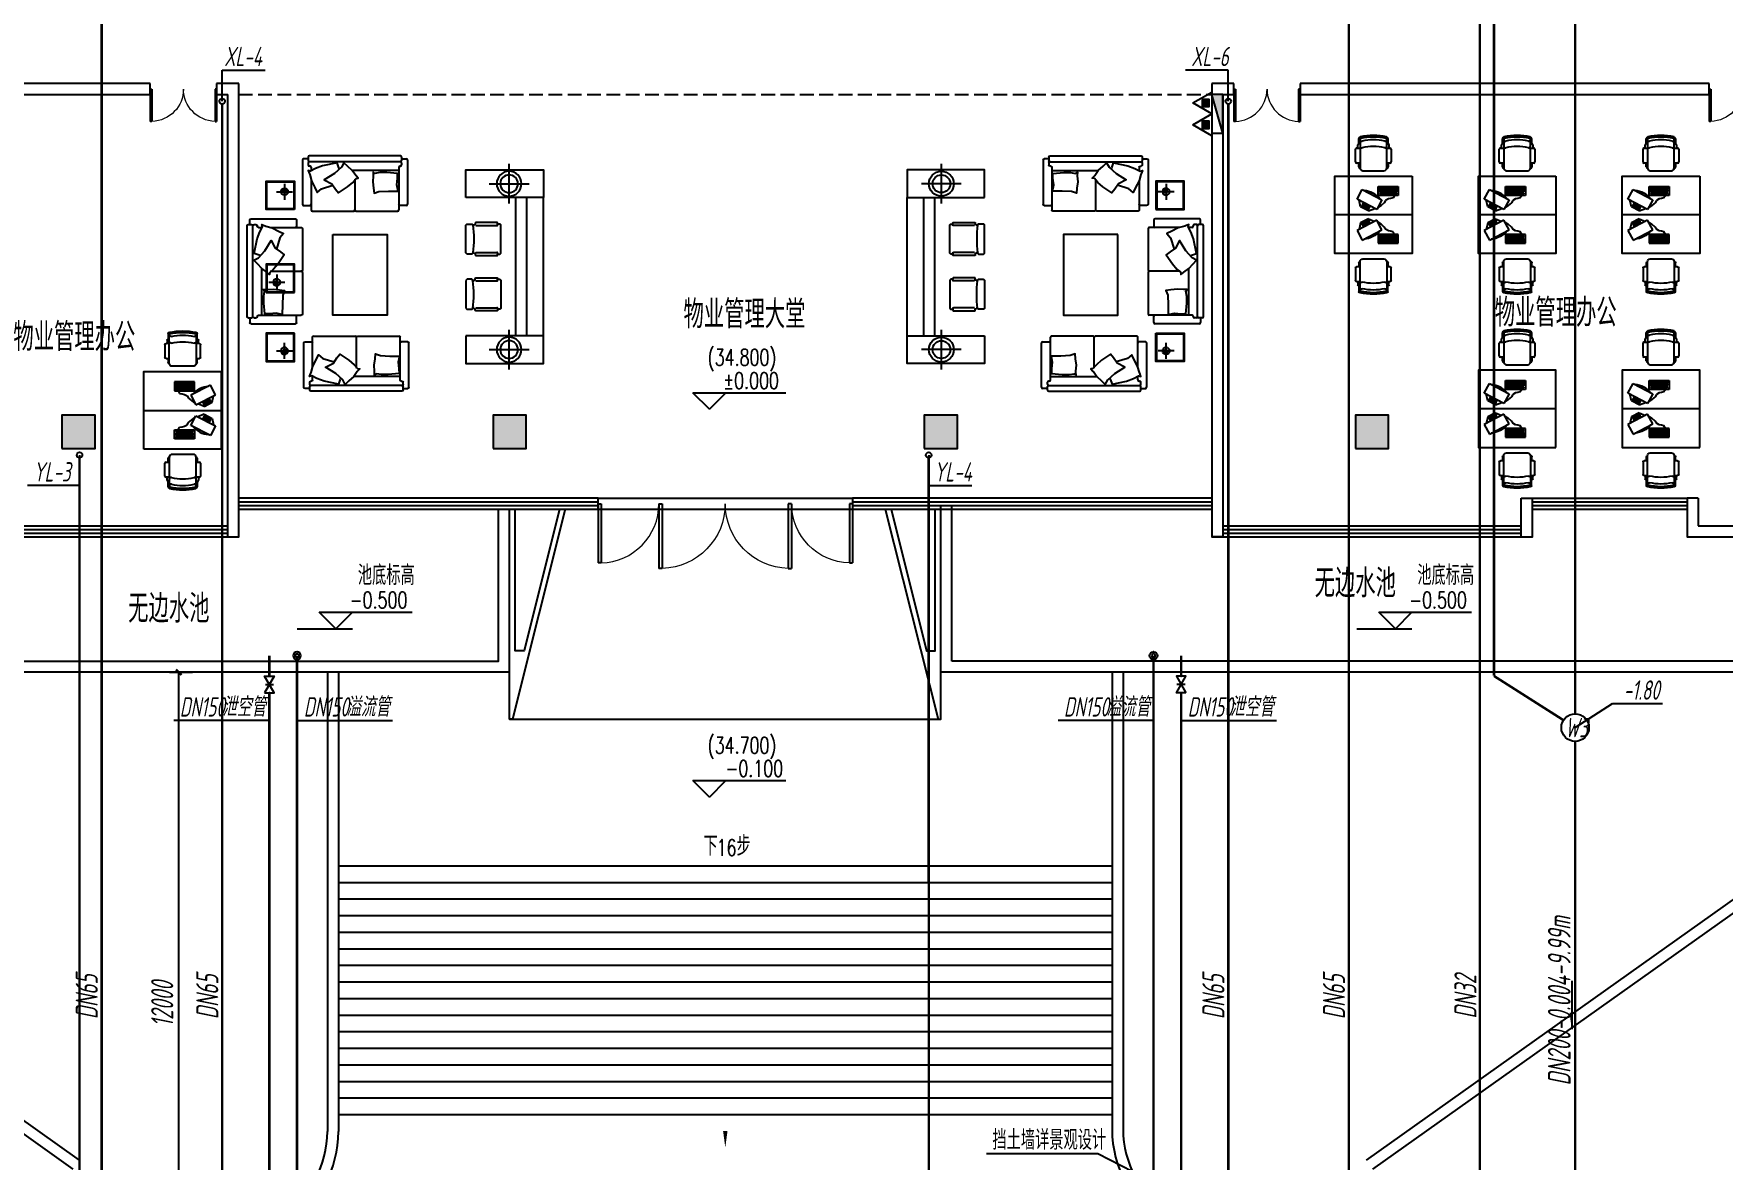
# Model space of a CAD drawing. Header units: millimetres. Extents: x 431368 to 504968, y -86454 to -30681.
# Drawn here: x 458347 to 488907, y -74543 to -54168 of the extents above; entities that cross this region are included whole.
import ezdxf

# ---------------------------------------------------------------- set-up
doc = ezdxf.new("R2010")
doc.units = ezdxf.units.MM
doc.header["$LTSCALE"] = 1000
doc.header["$MEASUREMENT"] = 0
doc.linetypes.add('DASH', pattern=[0.35, 0.25, -0.1])
doc.layers.get('0').update_dxf_attribs({"linetype": 'CONTINUOUS'})
doc.layers.get('Defpoints').update_dxf_attribs({"linetype": 'CONTINUOUS'})
for name, color, linetype in [('A-FURN', 251, 'CONTINUOUS'), ('A-ROOM-IDEN', 31, 'CONTINUOUS'), ('COLUMN', 9, 'CONTINUOUS'), ('CURTWALL', 4, 'CONTINUOUS'), ('DIM_ELEV', 3, 'CONTINUOUS'), ('DIM_LEAD', 3, 'CONTINUOUS'), ('DIM_SYMB', 3, 'CONTINUOUS'), ('EQUIP_消火栓', 7, 'CONTINUOUS'), ('EQUIP_灭火器', 7, 'CONTINUOUS'), ('PIPE-污水', 2, 'DASH'), ('PIPE-消防', 1, 'TG_X'), ('PIPE-给水', 3, 'TG_J'), ('PIPE-雨水', 4, 'TG_Y'), ('PUB_HATCH', 8, 'CONTINUOUS'), ('PUB_TEXT', 7, 'CONTINUOUS'), ('ROAD', 8, 'CONTINUOUS'), ('S_E_STAIR', 4, 'CONTINUOUS'), ('STAIR', 2, 'CONTINUOUS'), ('TEXT_污水', 7, 'CONTINUOUS'), ('TWT_DIM', 3, 'CONTINUOUS'), ('TWT_LEAD', 3, 'CONTINUOUS'), ('TWT_SYMB', 3, 'CONTINUOUS'), ('TWT_TEXT', 7, 'CONTINUOUS'), ('VALVE_污水', 7, 'CONTINUOUS'), ('VALVE_雨水', 7, 'CONTINUOUS'), ('VPIPE-消防', 1, 'TG_X'), ('VPIPE-雨水', 4, 'TG_Y'), ('WALL', 9, 'CONTINUOUS'), ('WELL_污水', 2, 'CONTINUOUS'), ('WINDOW', 4, 'CONTINUOUS'), ('填充', 8, 'CONTINUOUS'), ('看线', 254, 'CONTINUOUS')]:
    doc.layers.add(name, color=color, linetype=linetype)
doc.styles.add('_TCH_DIM', font='SIMPLEX', dxfattribs={"bigfont": 'GBCBIG'})
doc.styles.add('_TCH_LABEL', font='COMPLEX', dxfattribs={"bigfont": 'GBCBIG'})
doc.styles.add('FS-TEXT', font='gbeitc.shx', dxfattribs={"width": 0.75, "height": 600, "bigfont": 'hztxt.shx'})
doc.styles.add('FS-TEXT_T3', font='gbeitc.shx', dxfattribs={"width": 0.75, "bigfont": 'hztxt.shx'})
doc.styles.get("Standard").update_dxf_attribs({"font": 'GBENOR', "bigfont": 'GBCBIG'})
doc.styles.add('TG_LINETYPE', font='SIMPLEX', dxfattribs={"width": 0.8, "height": 3, "bigfont": 'HZTXT'})
doc.linetypes.add('TG_J', pattern='A,2,-0.3,["J",TG_LINETYPE,S=0.1,R=0,X=-0.23,Y=-0.15],0', length=2.3)
doc.linetypes.add('TG_X', pattern='A,2,-0.3,["X",TG_LINETYPE,S=0.1,R=0,X=-0.23,Y=-0.15],0', length=2.3)
doc.linetypes.add('TG_X1', pattern='A,2,-0.6,["X1",TG_LINETYPE,S=0.1,R=0,X=-0.52,Y=-0.15],0', length=2.6)
doc.linetypes.add('TG_Y', pattern='A,3.5,-0.4,["Y",TG_LINETYPE,S=0.1,R=0,X=-0.35,Y=-0.2],0', length=3.9)
doc.dimstyles.new('_TWT_ARCH&&100', dxfattribs={"dimtxt": 400, "dimasz": 100, "dimexe": 250, "dimexo": 300, "dimgap": 100, "dimtad": 1, "dimdec": 0, "dimzin": 0, "dimdsep": 46, "dimtxsty": 'FS-TEXT_T3', "dimblk": 'ARCHTICK', "dimcen": 0.09, "dimclrt": 7, "dimazin": 2, "dimtfac": 1, "dimtdec": 0, "dimtix": 1, "dimtmove": 2, "dimatfit": 3, "dimfxl": 1, "dimtolj": 1, "dimtzin": 0, "dimarcsym": 0})

# ---------------------------------------------------------------- blocks, each defined once
blk = doc.blocks.new('沙发09')
for p, q in [((76506, 4811), (76506, 4896)), ((76527, 4917), (77329, 4917)), ((77350, 4896), (77350, 4779)), ((76453, 4790), (76453, 3144)), ((76474, 4811), (76506, 4811)), ((76506, 4811), (76538, 4811)), ((76559, 4790), (76559, 3144)), ((76580, 4811), (76617, 4811)), ((76638, 4779), (76638, 4790)), ((76660, 4758), (77329, 4758)), ((76718, 4758), (76718, 3917)), ((77329, 4758), (77432, 4758)), ((77453, 3988), (77453, 4737)), ((76873, 3967), (77432, 3967)), ((77453, 3197), (77453, 3946)), ((76474, 3123), (76506, 3123)), ((76506, 3123), (76506, 3039)), ((76506, 3123), (76538, 3123)), ((76580, 3123), (76617, 3123)), ((76638, 3155), (76638, 3144)), ((76660, 3176), (76725, 3176)), ((76892, 3176), (77329, 3176)), ((77329, 3176), (77432, 3176)), ((77350, 3039), (77350, 3155)), ((76527, 3017), (77329, 3017))]:
    blk.add_line(p, q)
for points in [[(76816, 4297), (76925, 4289), (77041, 4305), (77131, 4313), (77099, 4401), (77091, 4572), (77090, 4747), (76977, 4724), (76859, 4737), (76773, 4739), (76754, 4543), (76756, 4420), (76770, 4328), (76746, 4295), (76805, 4297)], [(76808, 3982), (76720, 3919), (76641, 3832), (76577, 3767), (76658, 3721), (76774, 3595), (76887, 3411), (76959, 3551), (77057, 3617), (77125, 3671), (77013, 3834), (76933, 3926), (76863, 3989), (76860, 4028), (76816, 3989)]]:
    blk.add_lwpolyline(points, close=True)
blk.add_lwpolyline([(76695, 3681), (76671, 3675), (76580, 3644), (76634, 3382), (76683, 3254), (76732, 3163), (76720, 3120), (76780, 3144), (76792, 3148), (76908, 3181), (77024, 3242), (77115, 3284), (77048, 3363), (76984, 3568)])
for centre, start, end in [((76527, 4896), 90, 180), ((77329, 4896), 0, 90), ((76474, 4790), 90, 180), ((76538, 4790), 0, 90), ((76580, 4790), 90, 180), ((76617, 4790), 0, 90), ((76660, 4779), 180, 270), ((77329, 4779), 270, 0), ((77432, 4737), 0, 90), ((77432, 3988), 270, 0), ((77432, 3946), 0, 90), ((76474, 3144), 180, 270), ((76538, 3144), 270, 0), ((76580, 3144), 180, 270), ((76617, 3144), 270, 0), ((76660, 3155), 90, 180), ((77329, 3155), 0, 90), ((77432, 3197), 270, 0), ((76527, 3039), 180, 270), ((77329, 3039), 270, 0)]:
    blk.add_arc(centre, 21.2, start, end)
blk = doc.blocks.new('角桌02')
for p, q in [((88511, 2153), (88061, 2153)), ((88286, 1928), (88286, 2378))]:
    blk.add_line(p, q)
for points in [[(88000, 2656), (88800, 2656), (88800, 1856), (88000, 1856)], [(88020, 2636), (88780, 2636), (88780, 1876), (88020, 1876)]]:
    blk.add_lwpolyline(points, close=True)
for centre, radius in [((88286, 2153), 100), ((88275, 2139), 50)]:
    blk.add_circle(centre, radius)
blk = doc.blocks.new('A$C62157DC0')
for p, q in [((1100, 1350), (3600, 1350)), ((1100, 1350), (1100, 762)), ((850, 371), (850, 1091)), ((1100, 1050), (3600, 1050)), ((3850, 371), (3850, 1091)), ((490, 731), (1210, 731)), ((1100, 850), (3600, 850)), ((3490, 731), (4210, 731))]:
    blk.add_line(p, q)
at = {"extrusion": (0, 0, -1)}
for p, q in [((1595, 523), (1579, 523)), ((1607, 130), (1607, 511)), ((2091, 130), (2091, 511)), ((2103, 523), (2121, 523)), ((2597, 523), (2579, 523)), ((2609, 130), (2609, 511)), ((3093, 130), (3093, 511)), ((3105, 523), (3121, 523)), ((1595, 88), (1581, 88)), ((2103, 88), (2119, 88)), ((2597, 88), (2581, 88)), ((3105, 88), (3119, 88))]:
    blk.add_line(p, q, dxfattribs=at)
for points in [[(1100, -50), (600, -50), (600, 1350), (1100, 1350)], [(3600, -50), (4100, -50), (4100, 1350), (3600, 1350)]]:
    blk.add_lwpolyline(points, close=True)
for points in [[(-2095, 106, -0.32752), (-2119, 119), (-2137, 119, -0.414214), (-2149, 130), (-2149, 511, -0.414214), (-2137, 523), (-2121, 523), (-2121, 557, -0.414214), (-2098, 580), (-1602, 580, -0.414214), (-1579, 557), (-1579, 523), (-1561, 523, -0.414214), (-1549, 511), (-1549, 130, -0.414214), (-1561, 119), (-1581, 119, -0.258082), (-1599, 106)], [(-2605, 106, 0.32752), (-2581, 119), (-2562, 119, 0.414214), (-2551, 130), (-2551, 511, 0.414214), (-2562, 523), (-2579, 523), (-2579, 557, 0.414214), (-2602, 580), (-3098, 580, 0.414214), (-3121, 557), (-3121, 523), (-3139, 523, 0.414214), (-3151, 511), (-3151, 130, 0.414214), (-3139, 119), (-3119, 119, 0.258082), (-3101, 106)]]:
    blk.add_lwpolyline(points, format="xyb", dxfattribs=at)
for points in [[(-2095, 75, 0.21345), (-2121, 58), (-2121, -27, 0.414214), (-2098, -50), (-1602, -50, 0.414214), (-1579, -27), (-1579, 62, 0.203284), (-1599, 75, 0.066202)], [(-2605, 75, -0.21345), (-2579, 58), (-2579, -27, -0.414214), (-2602, -50), (-3098, -50, -0.414214), (-3121, -27), (-3121, 62, -0.203284), (-3101, 75, -0.066202)]]:
    blk.add_lwpolyline(points, format="xyb", close=True, dxfattribs=at)
for centre, radius in [((850, 731), 225), ((3850, 731), 225), ((850, 731), 160), ((3850, 731), 160)]:
    blk.add_circle(centre, radius)
for centre, start, end in [((-1595, 511), 90, 180), ((-2103, 511), 0, 90), ((-2597, 511), 90, 180), ((-3105, 511), 0, 90), ((-1595, 100), 180, 270), ((-2103, 100), 270, 0), ((-2597, 100), 180, 270), ((-3105, 100), 270, 0)]:
    blk.add_arc(centre, 11.5, start, end, dxfattribs=at)
blk = doc.blocks.new('fhjhf')
at = {"layer": '填充'}
for p, q in [((262938, 55631), (262555, 55631)), ((262424, 55241), (262424, 55471)), ((262444, 55491), (262504, 55491)), ((262481, 55491), (262481, 55561)), ((262504, 55581), (262504, 55056)), ((262988, 55056), (262988, 55581)), ((262988, 55491), (263049, 55491)), ((263009, 55561), (263009, 55491)), ((263069, 55471), (263069, 55241)), ((262504, 55221), (262444, 55221)), ((262464, 55163), (262464, 55221)), ((262504, 55143), (262484, 55143)), ((262484, 55045), (262484, 55143)), ((263049, 55221), (262988, 55221)), ((262988, 55143), (263009, 55143)), ((263009, 55143), (263009, 55045)), ((263029, 55221), (263029, 55163))]:
    blk.add_line(p, q, dxfattribs=at)
for centre, major_axis, start_param, end_param in [((262555, 55581), (-50.4, 0), -1.570796, 0), ((262555, 55581), (50.4, 0), 1.570796, 3.141593), ((262938, 55581), (-50.4, 0), 3.141593, 4.712389), ((262938, 55581), (-50.4, 0), 3.141593, 4.712389), ((262444, 55471), (-20.2, 0), -1.570796, 0), ((262444, 55471), (-20.2, 0), -1.570796, 0), ((262501, 55561), (20.6, 0), 1.413405, 3.132879), ((262501, 55561), (-20.2, 0), -1.570796, 0), ((262988, 55561), (20.2, 0), 0, 1.570796), ((262988, 55561), (20.2, 0), 0, 1.570796), ((263049, 55471), (20.2, 0), 0, 1.570796), ((263049, 55471), (-20.2, 0), 3.141593, 4.712389), ((262444, 55241), (20.2, 0), 3.141593, 4.712389), ((262444, 55241), (20.2, 0), 3.141593, 4.712389), ((262484, 55163), (-20.2, 0), 0, 1.570796), ((262484, 55163), (-20.2, 0), 0, 1.570796), ((262515, 55045), (-30.3, 0), 0, 1.364824), ((262515, 55045), (30.3, 0), 3.141593, 4.506416), ((262535, 55184), (-30.3, 0), 4.47248, 6.283185), ((262535, 55063), (-30.3, 0), 4.47248, 6.283185), ((262515, 55056), (10.1, 0), 3.141593, 4.500686), ((262746, 56146), (-1164, 0), 1.364824, 1.776769), ((262746, 56146), (-1164, 0), 1.364824, 1.776769), ((262746, 56126), (1114, 0), 4.500686, 4.924092), ((262746, 56043), (-861, 0), 1.330887, 1.810706), ((262746, 55922), (-861, 0), 1.330887, 1.810706), ((262958, 55184), (30.3, 0), 0, 1.810706), ((262958, 55063), (30.3, 0), 0, 1.810706), ((262978, 55056), (10.1, 0), -1.359094, 0), ((262978, 55045), (-30.3, 0), 1.776769, 3.141593), ((262978, 55045), (-30.3, 0), 1.776769, 3.141593), ((263009, 55163), (20.2, 0), 4.712389, 6.283185), ((263009, 55163), (20.2, 0), 4.712389, 6.283185), ((263049, 55241), (-20.2, 0), 1.570796, 3.141593), ((263049, 55241), (-20.2, 0), 1.570796, 3.141593)]:
    blk.add_ellipse(centre, major_axis=major_axis, ratio=0.991572, start_param=start_param, end_param=end_param, dxfattribs=at)
blk = doc.blocks.new('fdhfgkhk')
at = {"layer": '填充'}
for p, q in [((263342, 57350), (263508, 57458)), ((263508, 57458), (263729, 57124)), ((262965, 57284), (263044, 57424)), ((263282, 57108), (262965, 57284)), ((263004, 57298), (262999, 57290)), ((262999, 57290), (263272, 57138)), ((263277, 57147), (263004, 57298)), ((263012, 57313), (263007, 57305)), ((263007, 57305), (263281, 57153)), ((263286, 57161), (263012, 57313)), ((263021, 57328), (263016, 57320)), ((263016, 57320), (263289, 57168)), ((263294, 57176), (263021, 57328)), ((263029, 57343), (263024, 57334)), ((263024, 57334), (263298, 57183)), ((263302, 57191), (263029, 57343)), ((263037, 57358), (263033, 57349)), ((263033, 57349), (263306, 57197)), ((263311, 57206), (263037, 57358)), ((263044, 57424), (263360, 57248)), ((263054, 57387), (263049, 57379)), ((263049, 57379), (263323, 57227)), ((263327, 57235), (263054, 57387)), ((263101, 57392), (263148, 57419)), ((263148, 57419), (263193, 57405)), ((263193, 57405), (263232, 57394)), ((263232, 57394), (263290, 57393)), ((263281, 57153), (263286, 57161)), ((263360, 57248), (263282, 57108)), ((263289, 57168), (263294, 57176)), ((263290, 57393), (263330, 57418)), ((263298, 57183), (263302, 57191)), ((263306, 57197), (263311, 57206)), ((263323, 57227), (263327, 57235)), ((263330, 57418), (263405, 57432)), ((263563, 57016), (263342, 57350)), ((263405, 57432), (263482, 57441)), ((263652, 57408), (263530, 57424)), ((263597, 57372), (263685, 57238)), ((263610, 57381), (263699, 57247)), ((263626, 57391), (263714, 57257)), ((263652, 57408), (263741, 57274)), ((263741, 57274), (263707, 57157)), ((263272, 57138), (263277, 57147)), ((263729, 57124), (263563, 57016))]:
    blk.add_line(p, q, dxfattribs=at)
blk.add_ellipse((263776, 57393), major_axis=(-419, 0), ratio=0.991572, start_param=0.184715, end_param=0.975735, dxfattribs=at)
blk = doc.blocks.new('_FZH')
blk.add_lwpolyline([(-0.5, -0.5), (0.5, -0.5), (0.5, 0.5), (-0.5, 0.5)], close=True)
at = {"layer": 'PUB_HATCH'}
blk.add_solid([(-0.5, -0.5), (0.5, -0.5), (-0.5, 0.5), (0.5, 0.5)], dxfattribs=at)
blk = doc.blocks.new('$DorLib2D$00000002')
for p, q in [((-0.5, 0), (-0.5, 0.4875)), ((-0.475, 0.4875), (-0.5, 0.4875)), ((-0.475, 0), (-0.475, 0.4875)), ((0.475, 0), (0.475, 0.4875)), ((0.475, 0.4875), (0.5, 0.4875)), ((0.5, 0), (0.5, 0.4875)), ((-0.5, 0), (-0.475, 0)), ((0.5, 0), (0.475, 0))]:
    blk.add_line(p, q)
at = {"lineweight": 13}
for centre, start, end in [((-0.4875, 0), 0, 88.53072), ((0.4875, 0), 91.46928, 180)]:
    blk.add_arc(centre, 0.4875, start, end, dxfattribs=at)
blk = doc.blocks.new('$DorLib2D$00000001')
for p, q in [((0.45, 0.975), (0.5, 0.975)), ((0.45, 0), (0.45, 0.975)), ((0.5, 0), (0.5, 0.975)), ((0.5, 0), (0.45, 0))]:
    blk.add_line(p, q)
at = {"lineweight": 13}
blk.add_arc((0.475, 0), 0.975, 91.4693, 180, dxfattribs=at)
blk = doc.blocks.new('$TwtSys$00000434')
for p, q in [((-0.5, 0.5), (-0.5, -0.5)), ((-0.5, -0.5), (0.5, 0.5)), ((0.5, 0.5), (-0.5, 0.5)), ((0.5, -0.5), (0.5, 0.5)), ((-0.5, -0.5), (0.5, -0.5))]:
    blk.add_line(p, q)
blk.add_solid([(0.5, -0.5), (0.5, 0.5), (-0.5, -0.5)])
blk = doc.blocks.new('$TwtSys$00000546')
h = blk.add_hatch()
h.set_pattern_fill('ANSI31', color=256, scale=200, style=0)
h.set_pattern_definition([(45, (-38543.802, -6670.83), (-17.67767, 17.67767), [])])
h.paths.add_polyline_path([(-65, 174), (65, 174), (65, 44), (-65, 44)])
for points in [[(0, 344), (-198, 0), (198, 0)], [(-65, 174), (65, 174), (65, 44), (-65, 44)]]:
    blk.add_lwpolyline(points, close=True)
blk = doc.blocks.new('_ArchTick')
at = {"color": 0, "linetype": 'ByBlock', "const_width": 0.4}
blk.add_lwpolyline([(-0.5, -0.5), (0.5, 0.5)], dxfattribs=at)
blk = doc.blocks.new('*D58')
at = {"layer": 'Defpoints', "color": 0, "transparency": 16777216}
for p in [(460503, -65718), (460970, -65718), (460503, -77718)]:
    blk.add_point(p, dxfattribs=at)
at = {"layer": 'TWT_DIM', "color": 0, "lineweight": -2, "transparency": 16777216}
for p, q in [((460803, -65718), (461220, -65718)), ((460970, -77718), (460970, -65718)), ((460803, -77718), (461220, -77718))]:
    blk.add_line(p, q, dxfattribs=at)
at = {"layer": 'TWT_DIM', "color": 0, "lineweight": -2, "transparency": 16777216, "xscale": 100, "yscale": 100, "zscale": 100}
for p, rotation in [((460970, -65718), 90), ((460970, -77718), 270)]:
    blk.add_blockref('_ArchTick', p, dxfattribs=dict(at, rotation=rotation))
at = {"layer": 'TWT_DIM', "color": 7, "transparency": 16777216, "insert": (460670, -71718), "char_height": 400, "attachment_point": 5, "rotation": 90, "style": 'FS-TEXT_T3'}
blk.add_mtext('\\A1;12000', dxfattribs=at)
blk = doc.blocks.new('$VALVE$00000334')
blk.add_lwpolyline([(-70, 0, 1), (70, 0, 1), (-70, 0, 1.272225)], format="xyb")
blk.add_circle((0, 0), 33.9)
for p in [(-70, 0), (70, 0)]:
    blk.add_point(p)
blk = doc.blocks.new('$VALVE$00000296')
for points in [[(-125, 72), (-125, -72), (125, 72), (125, -72), (-125, 72)], [(0, 60), (0, -64)]]:
    blk.add_lwpolyline(points)
for p in [(-125, 0), (125, 0)]:
    blk.add_point(p)
blk = doc.blocks.new('$TWTSYS$00000187')
blk.add_circle((0, 0, 0), 0.5)

msp = doc.modelspace()

# ---------------------------------------------------------------- hatches: boundary and pattern name
at = {"layer": 'TWT_SYMB'}
msp.add_hatch(color=256, dxfattribs=at).paths.add_polyline_path([(486167, -72174.8), (486167, -71874.8), (486127, -71874.8)])

# ---------------------------------------------------------------- linework, layer by layer
at = {"layer": 'A-FURN'}
for p, q in [((483282, -57443.6), (481882, -57443.6)), ((485882, -57443.6), (484482, -57443.6)), ((488482, -57443.6), (487082, -57443.6)), ((460337.8, -60979.4), (461737.8, -60979.4)), ((485882, -60952.8), (484482, -60952.8)), ((488482, -60952.8), (487082, -60952.8))]:
    msp.add_line(p, q, dxfattribs=at)
for points in [[(483282, -56743.6), (483282, -58143.6), (481882, -58143.6), (481882, -56743.6)], [(485882, -56743.6), (485882, -58143.6), (484482, -58143.6), (484482, -56743.6)], [(488482, -56743.6), (488482, -58143.6), (487082, -58143.6), (487082, -56743.6)], [(463753.8, -57800), (464737.9, -57800), (464737.9, -59255.8), (463753.8, -59255.8)], [(477955.9, -57800), (476971.9, -57800), (476971.9, -59255.8), (477955.9, -59255.8)], [(460337.8, -61679.4), (460337.8, -60279.4), (461737.8, -60279.4), (461737.8, -61679.4)], [(485882, -61652.8), (485882, -60252.8), (484482, -60252.8), (484482, -61652.8)], [(488482, -61652.8), (488482, -60252.8), (487082, -60252.8), (487082, -61652.8)]]:
    msp.add_lwpolyline(points, close=True, dxfattribs=at)
at = {"layer": 'CURTWALL'}
for p, q in [((468554.9, -62567.9), (462054.9, -62567.9)), ((462054.9, -62634.5), (468554.9, -62634.5)), ((468554.9, -62767.9), (468554.9, -62567.9)), ((479654.9, -62567.9), (473154.9, -62567.9)), ((473154.9, -62567.9), (473154.9, -62767.9)), ((473154.9, -62634.5), (479654.9, -62634.5)), ((485454.9, -62567.9), (488254.9, -62567.9)), ((485454.9, -62634.5), (488254.9, -62634.5)), ((462054.9, -62701.2), (468554.9, -62701.2)), ((462054.9, -62767.9), (468554.9, -62767.9)), ((473154.9, -62701.2), (479654.9, -62701.2)), ((473154.9, -62767.9), (479654.9, -62767.9)), ((485454.9, -62701.2), (488254.9, -62701.2)), ((485454.9, -62767.9), (488254.9, -62767.9)), ((456454.9, -63067.9), (461854.9, -63067.9)), ((456454.9, -63134.5), (461854.9, -63134.5)), ((456454.9, -63201.2), (461854.9, -63201.2)), ((479854.9, -63067.9), (485254.9, -63067.9)), ((479854.9, -63134.5), (485254.9, -63134.5)), ((479854.9, -63201.2), (485254.9, -63201.2)), ((456454.9, -63267.9), (461854.9, -63267.9)), ((479854.9, -63267.9), (485254.9, -63267.9))]:
    msp.add_line(p, q, dxfattribs=at)
at = {"layer": 'DIM_ELEV'}
for p, q in [((470568.1, -60960.1), (470268.1, -60660.1)), ((470268.1, -60660.1), (471948.1, -60660.1)), ((470568.1, -60960.1), (470868.1, -60660.1)), ((463811.8, -64929.7), (463511.8, -64629.7)), ((463511.8, -64629.7), (465191.8, -64629.7)), ((463811.8, -64929.7), (464111.8, -64629.7)), ((482976.6, -64929.7), (482676.6, -64629.7)), ((482676.6, -64629.7), (484356.6, -64629.7)), ((482976.6, -64929.7), (483276.6, -64629.7)), ((463111.8, -64929.7), (464111.8, -64929.7)), ((482276.6, -64929.7), (483276.6, -64929.7)), ((470568.1, -67976.4), (470268.1, -67676.4)), ((470268.1, -67676.4), (471948.1, -67676.4)), ((470568.1, -67976.4), (470868.1, -67676.4))]:
    msp.add_line(p, q, dxfattribs=at)
at = {"layer": 'DIM_LEAD'}
for p, q in [((477594.3, -74425), (475582.1, -74425)), ((478224.7, -74756.6), (477594.3, -74425))]:
    msp.add_line(p, q, dxfattribs=at)
at = {"layer": 'DIM_SYMB'}
msp.add_lwpolyline([(470855.6, -69107.6, 0, 0, 0), (470855.6, -74314.5, 0, 80, 0), (470855.6, -74014.5, 0, 0, 0)], format="xyseb", dxfattribs=at)
at = {"layer": 'PIPE-污水', "linetype": 'DASH', "const_width": 45}
for points in [[(486228.7, -46841.6), (486228.7, -66467.9)], [(484759.9, -65779.7), (484759.9, -49723.6)], [(486017.7, -66583.7), (484759.9, -65783.8)], [(486228.7, -66967.9), (486228.7, -76456)]]:
    msp.add_lwpolyline(points, dxfattribs=at)
at = {"layer": 'PIPE-消防', "linetype": 'TG_X1', "ltscale": 0.6, "const_width": 45}
for points in [[(459574.9, -75101.2), (459574.9, -52297.9)], [(482134.9, -75153.8), (482134.9, -52297.9)], [(461754.9, -75990.8), (461754.9, -55437.9)], [(479954.9, -75990.8), (479954.9, -55437.9)]]:
    msp.add_lwpolyline(points, dxfattribs=at)
at = {"layer": 'PIPE-给水', "linetype": 'TG_J', "ltscale": 0.6, "const_width": 45}
msp.add_lwpolyline([(484504.9, -78217.9), (484504.9, -51037.9)], dxfattribs=at)
at = {"layer": 'PIPE-雨水', "linetype": 'TG_Y', "ltscale": 0.6, "const_width": 45}
for points in [[(459174.9, -76020.6), (459174.9, -61837.9)], [(474536.5, -76081.7), (474534.9, -61837.9)]]:
    msp.add_lwpolyline(points, dxfattribs=at)
at = {"layer": 'PIPE-雨水', "linetype": 'DASH', "const_width": 45}
for points in [[(462608.4, -65787.2), (462608.4, -65417.9)], [(463108.4, -65487.9), (463108.4, -65417.9)], [(478601.4, -65487.9), (478601.4, -65417.9)], [(479101.4, -65787.2), (479101.4, -65417.9)], [(463108.4, -76060), (463108.4, -65487.9)], [(478601.4, -76060), (478601.4, -65487.9)], [(462608.4, -76060), (462608.4, -66087.2)], [(479101.4, -76060), (479101.4, -66087.2)]]:
    msp.add_lwpolyline(points, dxfattribs=at)
at = {"layer": 'ROAD', "linetype": 'ByBlock'}
for p, q in [((459176.5, -74543.4), (431483.4, -54857.9)), ((459060.6, -74706.4), (431367.5, -55020.9)), ((482455.9, -74543.4), (504967.5, -58541.2)), ((482571.8, -74706.4), (504967.5, -58786.5)), ((463658.4, -65717.9), (463658.4, -74021.7)), ((463858.4, -65717.9), (463858.4, -74021.7)), ((477851.4, -65717.9), (477851.4, -73986)), ((478051.4, -65717.9), (478051.4, -73986))]:
    msp.add_line(p, q, dxfattribs=at)
for points in [[(463858.4, -69217.8), (477852.8, -69217.8)], [(463858.4, -69517.8), (477852.8, -69517.8)], [(463858.4, -69817.8), (477852.8, -69817.8)], [(463858.4, -70117.8), (477852.8, -70117.8)], [(463858.4, -70417.8), (477852.8, -70417.8)], [(463858.4, -70717.8), (477852.8, -70717.8)], [(463858.4, -71017.8), (477852.8, -71017.8)], [(463858.4, -71317.8), (477852.8, -71317.8)], [(463858.4, -71617.8), (477852.8, -71617.8)], [(463858.4, -71917.8), (477852.8, -71917.8)], [(463858.4, -72217.8), (477852.8, -72217.8)], [(463858.4, -72217.8), (477852.8, -72217.8)], [(463858.4, -72217.8), (477852.8, -72217.8)], [(463858.4, -72517.8), (477852.8, -72517.8)], [(463858.4, -72817.8), (477852.8, -72817.8)], [(463858.4, -72817.8), (477852.8, -72817.8)], [(463858.4, -73117.8), (477852.8, -73117.8)], [(463858.4, -73417.8), (477852.8, -73417.8)], [(463858.4, -73717.8), (477852.8, -73717.8)]]:
    msp.add_lwpolyline(points, dxfattribs=at)
for centre, radius, start, end in [((461858.4, -74021.7), 2000, 245.45058, 0), ((461858.4, -74021.7), 1800, 245.45058, 0), ((479851.4, -73986), 2000, 180, 295.03759), ((479851.4, -73986), 1800, 180, 295.03759)]:
    msp.add_arc(centre, radius, start, end, dxfattribs=at)
at = {"layer": 'S_E_STAIR'}
for points in [[(456454.3, -65517.9), (466754.9, -65517.9), (466754.9, -62767.9)], [(466954.9, -65717.9), (466954.9, -62767.9)], [(474754.9, -65717.9), (474754.9, -62701.2)], [(474954.9, -65517.9), (474954.9, -62701.2)]]:
    msp.add_lwpolyline(points, dxfattribs=at)
at = {"layer": 'STAIR'}
for points in [[(467959.6, -62767.9), (467004.9, -66567.7), (466954.9, -66567.7), (466954.9, -62767.9)], [(467856.5, -62767.9), (467215.6, -65331.6), (467054.9, -65331.6), (467054.9, -62767.9)], [(473750.2, -62767.9), (474704.9, -66567.7), (474754.9, -66567.7), (474754.9, -62767.9)], [(473853.3, -62767.9), (474494.2, -65331.6), (474654.9, -65331.6), (474654.9, -62767.9)], [(466954.9, -66567.7), (474754.9, -66567.7)]]:
    msp.add_lwpolyline(points, dxfattribs=at)
at = {"layer": 'TWT_LEAD'}
for p, q in [((461754.9, -55387.9), (461754.9, -54823.2)), ((461754.9, -54823.2), (462530.9, -54823.2)), ((479954.9, -54823.2), (479178.9, -54823.2)), ((479954.9, -55387.9), (479954.9, -54823.2)), ((459174.9, -61787.9), (459174.9, -62336.6)), ((474534.9, -61787.9), (474534.9, -62336.6)), ((459174.9, -62336.6), (458235.5, -62336.6)), ((474534.9, -62336.6), (475317.7, -62336.6)), ((486228.7, -66717.9), (486902.2, -66283.9)), ((486902.2, -66283.9), (487807.5, -66283.9)), ((462608.4, -66588.1), (460882.7, -66588.1)), ((463108.4, -66588.1), (464834.1, -66588.1)), ((478601.4, -66588.1), (476875.7, -66588.1)), ((479101.4, -66588.1), (480827.1, -66588.1))]:
    msp.add_line(p, q, dxfattribs=at)
at = {"layer": 'TWT_SYMB'}
msp.add_lwpolyline([(486167, -71299.1), (486167, -72174.8)], dxfattribs=at)
at = {"layer": 'VPIPE-消防', "linetype": 'Continuous'}
for centre in [(461754.9, -55387.9), (461754.9, -55387.9), (479954.9, -55387.9), (479954.9, -55387.9)]:
    msp.add_circle(centre, 50, dxfattribs=at)
at = {"layer": 'VPIPE-雨水', "linetype": 'Continuous'}
for centre in [(459174.9, -61787.9), (474534.9, -61787.9)]:
    msp.add_circle(centre, 50, dxfattribs=at)
at = {"layer": 'WALL'}
for p, q in [((460454.9, -55067.9), (456354.9, -55067.9)), ((456454.9, -55267.9), (460454.9, -55267.9)), ((460454.9, -55267.9), (460454.9, -55067.9)), ((462054.9, -55067.9), (461654.9, -55067.9)), ((461654.9, -55067.9), (461654.9, -55267.9)), ((461654.9, -55267.9), (461854.9, -55267.9)), ((461854.9, -62667.9), (461854.9, -55267.9)), ((462054.9, -62667.9), (462054.9, -55067.9)), ((479654.9, -55067.9), (479654.9, -62667.9)), ((480054.9, -55067.9), (479654.9, -55067.9)), ((479854.9, -55267.9), (479854.9, -62667.9)), ((479854.9, -55267.9), (480054.9, -55267.9)), ((480054.9, -55267.9), (480054.9, -55067.9)), ((488654.9, -55067.9), (481254.9, -55067.9)), ((481254.9, -55067.9), (481254.9, -55267.9)), ((481254.9, -55267.9), (488654.9, -55267.9)), ((488654.9, -55267.9), (488654.9, -55067.9)), ((485254.9, -63267.9), (485254.9, -62567.9)), ((485254.9, -62567.9), (485454.9, -62567.9)), ((485454.9, -63267.9), (485454.9, -62567.9)), ((488254.9, -62567.9), (488254.9, -63267.9)), ((488454.9, -62567.9), (488254.9, -62567.9)), ((488454.9, -62567.9), (488454.9, -63067.9)), ((461854.9, -63267.9), (461854.9, -62667.9)), ((462054.9, -63267.9), (462054.9, -62667.9)), ((479654.9, -62667.9), (479654.9, -63267.9)), ((479854.9, -62667.9), (479854.9, -63267.9)), ((488454.9, -63067.9), (490454.9, -63067.9)), ((461854.9, -63267.9), (462054.9, -63267.9)), ((479854.9, -63267.9), (479654.9, -63267.9)), ((485254.9, -63267.9), (485454.9, -63267.9)), ((488254.9, -63267.9), (490654.9, -63267.9))]:
    msp.add_line(p, q, dxfattribs=at)
at = {"layer": 'WALL', "linetype": 'DASH'}
msp.add_line((462054.9, -55267.9), (479654.9, -55267.9), dxfattribs=at)
at = {"layer": 'WINDOW'}
for p, q in [((468554.9, -62567.9), (469654.9, -62567.9)), ((469654.9, -62567.9), (472054.9, -62567.9)), ((472054.9, -62567.9), (473154.9, -62567.9))]:
    msp.add_line(p, q, dxfattribs=at)
for points in [[(481154.9, -43267.9), (481154.9, -41917.9), (494854.9, -41917.9), (494854.9, -65717.9), (474754.9, -65717.9)], [(481354.9, -43267.9), (481354.9, -42117.9), (494654.9, -42117.9), (494654.9, -65517.9), (474954.9, -65517.9)], [(451054.9, -44367.9), (451054.9, -63267.9), (453454.9, -63267.9), (453454.9, -62767.9), (456254.9, -62767.9), (456254.9, -63267.9), (462054.9, -63267.9), (462054.9, -62767.9), (479654.9, -62767.9), (479654.9, -63267.9), (485454.9, -63267.9), (485454.9, -62767.9), (488254.9, -62767.9), (488254.9, -63267.9), (490654.9, -63267.9), (490654.9, -44367.9), (487204.9, -44367.9), (487204.9, -44867.9), (454504.9, -44867.9), (454504.9, -44367.9), (451054.9, -44367.9)], [(466954.9, -65717.9), (456254.9, -65717.9)]]:
    msp.add_lwpolyline(points, dxfattribs=at)

# ---------------------------------------------------------------- block references
at = {"layer": 'A-FURN', "extrusion": (0, 0, -1), "xscale": -1, "zscale": -1}
for p, rotation in [((-460189.3, 20077.8), 90), ((-555957.9, -54497), 180), ((-481495.2, -137087.5), 270)]:
    msp.add_blockref('沙发09', p, dxfattribs=dict(at, rotation=rotation))
at = {"layer": 'A-FURN', "xscale": -1, "rotation": 270}
msp.add_blockref('A$C62157DC0', (466214.6, -60730.4), dxfattribs=at)
at = {"layer": 'A-FURN', "rotation": 90}
msp.add_blockref('A$C62157DC0', (475495.2, -60730.4), dxfattribs=at)
at = {"layer": 'A-FURN', "extrusion": (0, 0, -1), "zscale": -1}
for p, rotation in [((-481520.4, 20077.8), 270), ((-385751.9, -54497), 180), ((-460214.6, -137087.5), 90)]:
    msp.add_blockref('沙发09', p, dxfattribs=dict(at, rotation=rotation))
at = {"layer": 'A-FURN', "extrusion": (0, 0, -1), "yscale": 0.6400000000139698}
for p, xscale, zscale, rotation in [((-519383.8, -55646.5), -0.6400000000139698, -0.6400000000139698, 180), ((-422326, -55646.5), 0.6400000000139698, -0.6400000000000001, 180), ((-461364, -115166.2), 0.6400000000139698, -0.6400000000000001, 90)]:
    msp.add_blockref('角桌02', p, dxfattribs=dict(at, xscale=xscale, zscale=zscale, rotation=rotation))
for p, xscale, zscale in [((-519383.8, -61282.1), 0.6400000000139698, -0.6400000000000001), ((-422326, -61282.1), -0.6400000000139698, -0.6400000000139698)]:
    msp.add_blockref('角桌02', p, dxfattribs=dict(at, xscale=xscale, zscale=zscale))
at = {"layer": 'COLUMN', "xscale": 600, "yscale": 600, "zscale": 600}
for p in [(459154.9, -61367.9), (466954.9, -61367.9), (474754.9, -61367.9), (482554.9, -61367.9)]:
    msp.add_blockref('_FZH', p, dxfattribs=at)
at = {"layer": 'EQUIP_消火栓', "xscale": 700, "yscale": 200, "zscale": 700, "rotation": 90}
msp.add_blockref('$TwtSys$00000434', (479754.9, -55617.9), dxfattribs=at)
at = {"layer": 'EQUIP_灭火器', "yscale": -1, "rotation": 270}
for p in [(479654.9, -55419.5), (479654.9, -55816.3)]:
    msp.add_blockref('$TwtSys$00000546', p, dxfattribs=at)
at = {"layer": 'VALVE_污水', "rotation": 90}
msp.add_blockref('$VALVE$00000334', (463108.4, -65417.9), dxfattribs=at)
at = {"layer": 'VALVE_污水', "yscale": -1, "rotation": 90}
msp.add_blockref('$VALVE$00000334', (478601.4, -65417.9), dxfattribs=at)
at = {"layer": 'VALVE_雨水', "xscale": 1.2, "zscale": 1.2, "rotation": 90}
for p, yscale in [((462608.4, -65937.2), 1.2), ((479101.4, -65937.2), -1.2)]:
    msp.add_blockref('$VALVE$00000296', p, dxfattribs=dict(at, yscale=yscale))
at = {"layer": 'WELL_污水', "xscale": 500, "yscale": 500, "zscale": 500, "rotation": 270}
msp.add_blockref('$TWTSYS$00000187', (486228.7, -66717.9), dxfattribs=at)
at = {"layer": 'WINDOW'}
for name, p, xscale, yscale, zscale in [('$DorLib2D$00000002', (461054.9, -55167.9), 1200, -1200, 1200), ('$DorLib2D$00000002', (480654.9, -55167.9), -1200, -1200, -1200), ('$DorLib2D$00000002', (489254.9, -55167.9), 1200, -1200, 1200), ('$DorLib2D$00000001', (469104.9, -62667.9), -1100, -1100, -1100), ('$DorLib2D$00000002', (470854.9, -62667.9), 2400, -2400, 2400), ('$DorLib2D$00000001', (472604.9, -62667.9), 1100, -1100, 1100)]:
    msp.add_blockref(name, p, dxfattribs=dict(at, xscale=xscale, yscale=yscale, zscale=zscale))
at = {"layer": '看线', "linetype": 'ByBlock'}
for name, p, rotation in [('fhjhf', (745325.2, -1015.1), 180), ('fhjhf', (747925.2, -1015.1), 180), ('fhjhf', (750525.2, -1015.1), 180), ('fdhfgkhk', (685069.2, 120867.7), 209.0589521240775), ('fdhfgkhk', (687369.2, 120867.7), 209.0589521240775), ('fdhfgkhk', (689969.2, 120867.7), 209.0589521240775), ('fhjhf', (747925.2, -4524.2), 180), ('fhjhf', (750525.2, -4524.2), 180), ('fdhfgkhk', (687369.2, 117358.6), 209.0589521240775), ('fdhfgkhk', (689969.2, 117358.6), 209.0589521240775), ('fdhfgkhk', (258850.7, -239290.7), 29.05895212407755)]:
    msp.add_blockref(name, p, dxfattribs=dict(at, rotation=rotation))
at = {"layer": '看线', "linetype": 'ByBlock', "xscale": -1}
for name, p, rotation in [('fdhfgkhk', (685069.2, -235754.9), 330.9410478759224), ('fdhfgkhk', (687369.2, -235754.9), 330.9410478759224), ('fdhfgkhk', (689969.2, -235754.9), 330.9410478759224), ('fhjhf', (198294.6, -4550.9), 180), ('fdhfgkhk', (258850.7, 117332), 150.9410478759225), ('fdhfgkhk', (687369.2, -239264.1), 330.9410478759224), ('fdhfgkhk', (689969.2, -239264.1), 330.9410478759224)]:
    msp.add_blockref(name, p, dxfattribs=dict(at, rotation=rotation))
for p in [(745325.2, -113872.1), (747925.2, -113872.1), (750525.2, -113872.1), (747925.2, -117381.3), (750525.2, -117381.3)]:
    msp.add_blockref('fhjhf', p, dxfattribs=at)
at = {"layer": '看线', "linetype": 'ByBlock'}
msp.add_blockref('fhjhf', (198294.6, -117407.9), dxfattribs=at)

# ---------------------------------------------------------------- texts
at = {"layer": 'A-ROOM-IDEN', "color": 8}
for s, p in [('物业管理大堂', (470099.9, -59496.7)), ('物业管理办公', (484774.3, -59467.3)), ('物业管理办公', (457977.3, -59906.6)), ('无边水池', (481516.4, -64362.1)), ('无边水池', (460053.8, -64819.8))]:
    msp.add_text(s, height=510.64, dxfattribs=at).set_placement(p)
at = {"layer": 'PUB_TEXT', "style": '_TCH_DIM', "width": 0.705882}
for s, p in [('(34.800)', (470538.1, -60170.1)), ('%%P0.000', (470818.1, -60590.1)), ('-0.500', (464061.8, -64559.7)), ('-0.500', (483226.6, -64559.7)), ('(34.700)', (470538.1, -67186.4)), ('-0.100', (470858.1, -67606.4)), ('16', (470697.9, -69037.6))]:
    msp.add_text(s, height=297.5, dxfattribs=at).set_placement(p)
at = {"layer": 'PUB_TEXT'}
for s, height, style, p in [('池底标高', 357.45, '_TCH_DIM', (464208.6, -64139.7)), ('池底标高', 357.45, '_TCH_DIM', (483373.4, -64139.7)), ('下', 357.4, '_TCH_DIM', (470459.7, -69037.6)), ('步', 357.4, '_TCH_DIM', (471057.9, -69037.6)), ('挡土墙详景观设计', 357.45, '_TCH_LABEL', (475687.1, -74355))]:
    msp.add_text(s, height=height, dxfattribs=dict(at, style=style)).set_placement(p)
at = {"layer": 'TEXT_污水', "style": 'FS-TEXT', "width": 0.75}
msp.add_text('W3', height=350, dxfattribs=at).set_placement((486050.9, -66892.9))
at = {"layer": 'TEXT_污水', "linetype": 'DASH', "style": 'FS-TEXT', "width": 0.75}
msp.add_text('DN200-0.004-9.99m', height=410, rotation=90, dxfattribs=at).set_placement((486145.9, -73191.8))
at = {"layer": 'TWT_TEXT', "style": 'FS-TEXT', "width": 0.75}
for s, p in [('XL-4', (461791.5, -54753.2)), ('XL-6', (479283.9, -54753.2)), ('YL-3', (458340.5, -62266.6)), ('YL-4', (474633, -62266.6)), ('-1.80', (487106.4, -66213.9)), ('DN150', (460987.7, -66518.1)), ('泄空管', (461753.3, -66518.1)), ('DN150', (463231.7, -66518.1)), ('溢流管', (463997.4, -66518.1)), ('DN150', (476980.7, -66518.1)), ('溢流管', (477746.4, -66518.1)), ('DN150', (479220.6, -66518.1)), ('泄空管', (479986.2, -66518.1))]:
    msp.add_text(s, height=350, dxfattribs=at).set_placement(p)
for s, p in [('DN65', (459505.3, -71992.9)), ('DN65', (461685.3, -71992.9)), ('DN65', (479885.3, -71992.9)), ('DN65', (482065.3, -71992.9)), ('DN32', (484443.9, -71982.2))]:
    msp.add_text(s, height=400, rotation=90, dxfattribs=at).set_placement(p)

# ---------------------------------------------------------------- dimensions: what is measured, and where the dimension line sits
at = {"layer": 'TWT_DIM'}
dim = msp.add_aligned_dim(p1=(460502.5, -77717.9), p2=(460502.5, -65717.9), distance=-467.9, dimstyle='_TWT_ARCH&&100', dxfattribs=at)
dim.commit()
dim.dimension.update_dxf_attribs({"geometry": '*D58', "text_midpoint": (460670.4, -71717.9)})

doc.saveas('drawing.dxf')
